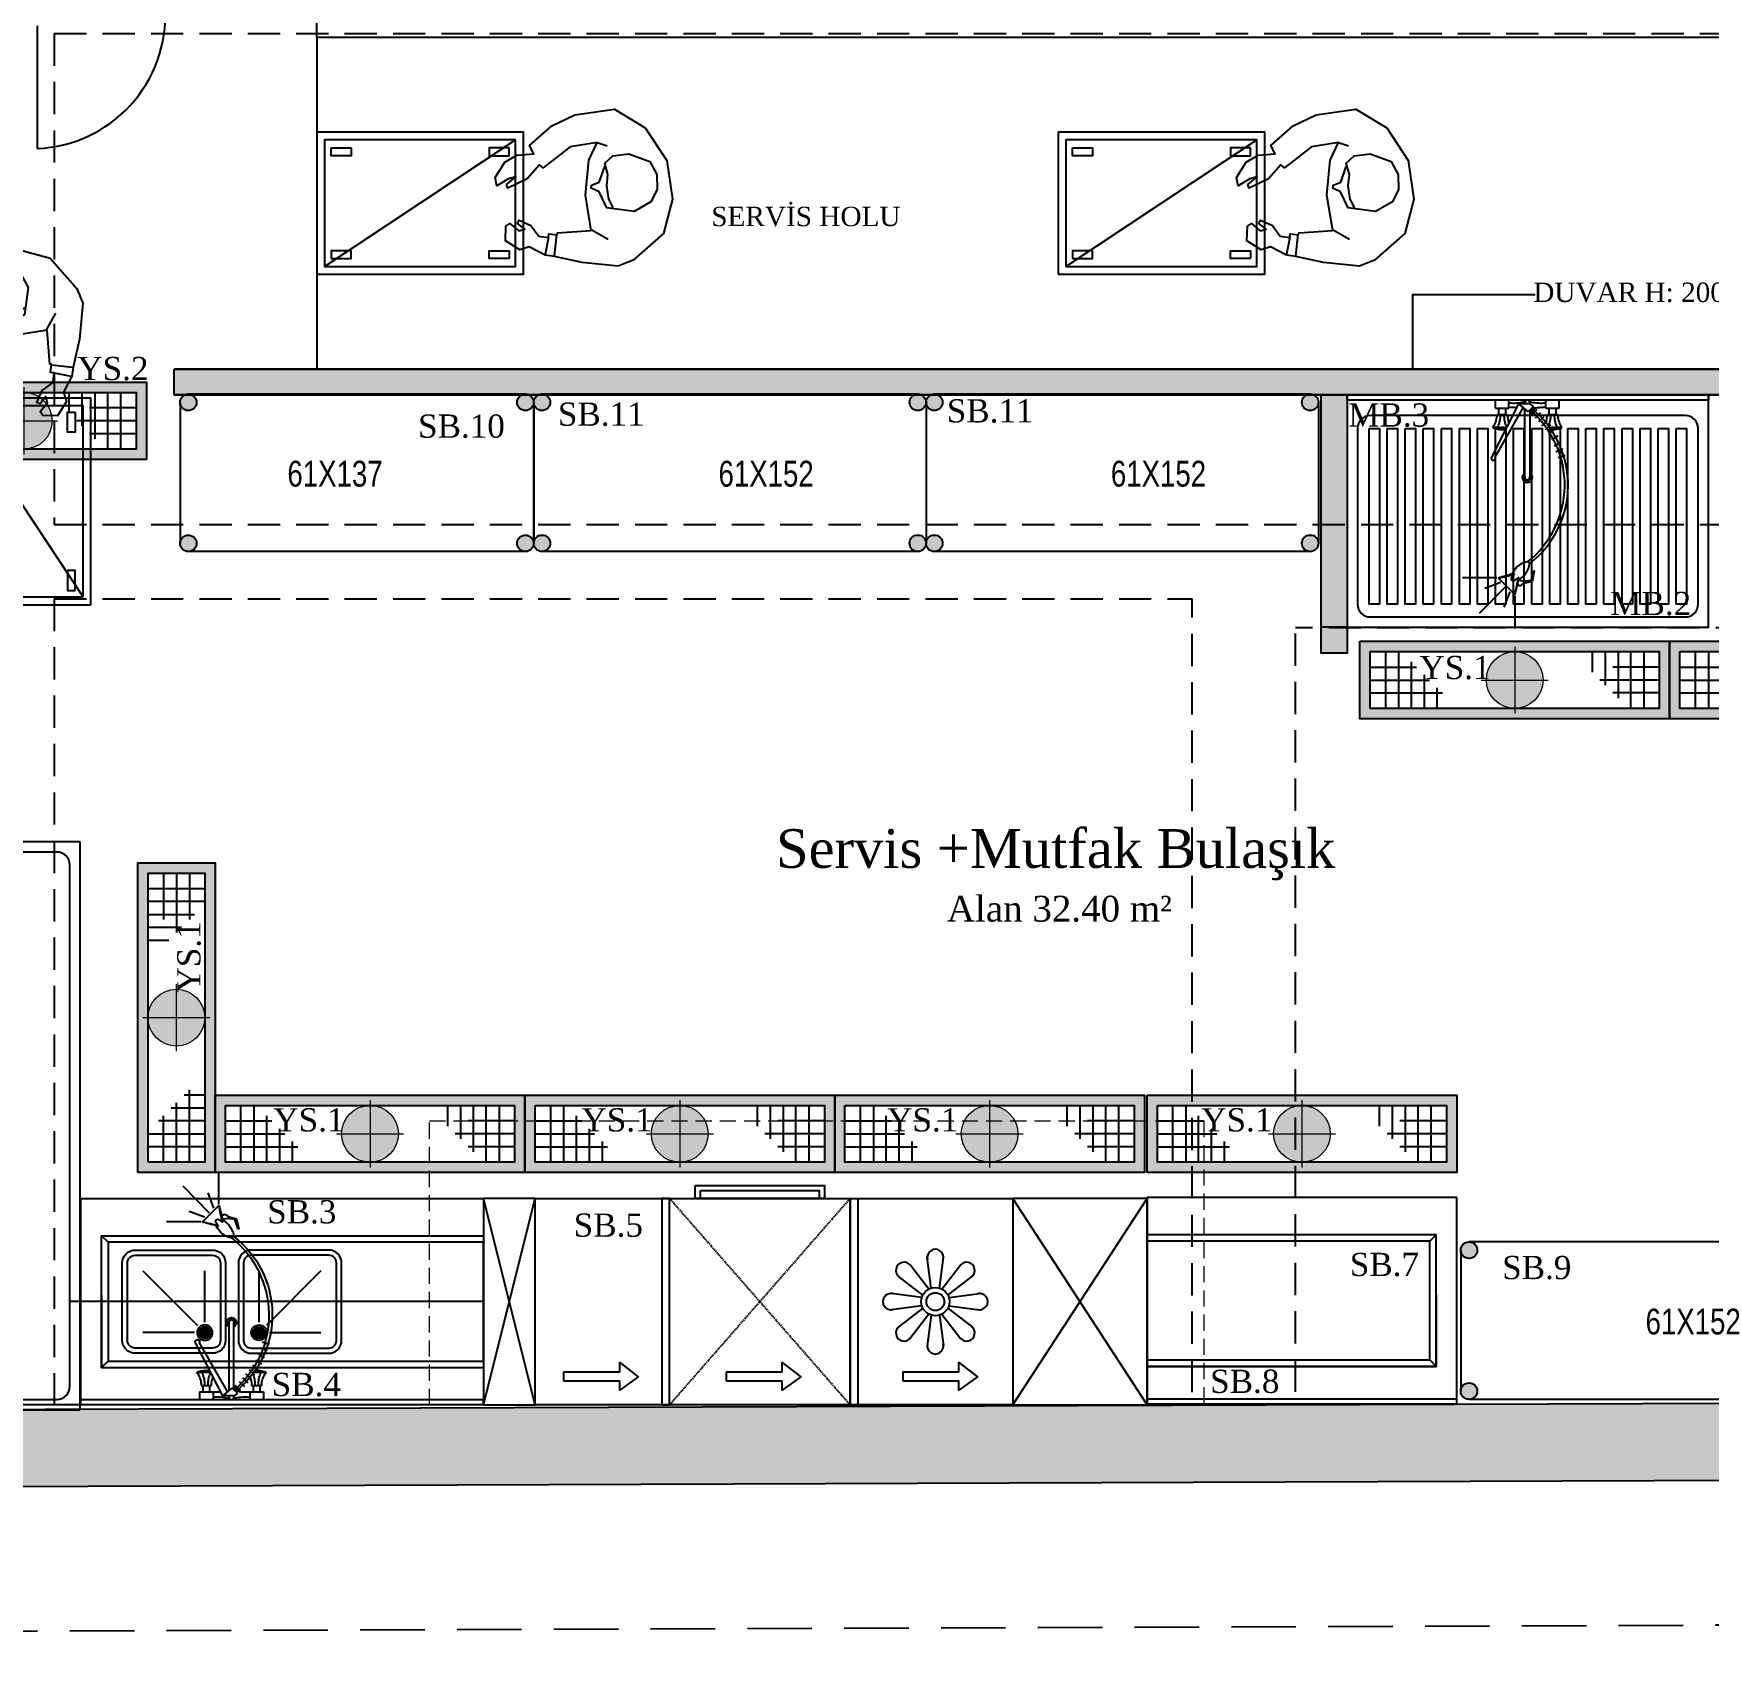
# Model space of a CAD drawing. Header units: millimetres. Extents: x -29311 to -3405, y 28913 to 42880.
# Drawn here: x -16569 to -15920, y 39221 to 39848 of the extents above; entities that cross this region are included whole.
import ezdxf
from ezdxf.enums import TextEntityAlignment as Align

# ---------------------------------------------------------------- set-up
doc = ezdxf.new("R2010")
doc.units = ezdxf.units.MM
for name, pattern in [('( Hidden )', [0.375, 0.25, -0.125]), ('DASHDOTX2', [2, 1, -0.5, 0, -0.5]), ('DASHED', [0.75, 0.5, -0.25]), ('DASHED2', [0.375, 0.25, -0.125]), ('HIDDEN', [0.375, 0.25, -0.125])]:
    doc.linetypes.add(name, pattern=pattern)
for name, color, linetype in [('A-BA', 1, 'Continuous'), ('A-BA-HIDDEN', 136, 'HIDDEN'), ('A-KAPI-AHSAP', 245, 'Continuous'), ('A-MERDIVEN', 125, 'Continuous'), ('A-SIVA-ALCIPAN', 247, 'Continuous'), ('A-SIVA-IC', 97, 'Continuous'), ('A-YAZI', 136, 'Continuous'), ('Duvar-200 cm', 7, 'Continuous'), ('Kıtc-002 Çizgi', 7, 'Continuous'), ('Kıtc-039 İnsan', 32, 'Continuous'), ('vaz_bina2', 161, 'Continuous')]:
    doc.layers.add(name, color=color, linetype=linetype)
for name, color, linetype, lineweight in [('DVL-C', 7, 'DASHDOTX2', 20), ('tarama-betonarme', 252, 'Continuous', 13), ('TES_SU', 150, 'Continuous', 25), ('yerizg-a', 7, 'Continuous', 15), ('yerizg-b', 7, 'Continuous', 9)]:
    doc.layers.add(name, color=color, linetype=linetype, lineweight=lineweight)
doc.styles.add('style1', font='turkce.shx', dxfattribs={"height": 100})
doc.styles.add('YAZ-50', font='times.ttf', dxfattribs={"width": 0.9})

# ---------------------------------------------------------------- blocks, each defined once
blk = doc.blocks.new('tertrerrt')
at = {"layer": 'Kıtc-002 Çizgi', "color": 7}
for p, q in [((2139.39, 1964.84), (2191.39, 1884.84)), ((2191.39, 1964.84), (2139.39, 1884.84)), ((2254.39, 1884.84), (2254.39, 1964.84)), ((2396.39, 1964.84), (2376.39, 1884.84)), ((2376.39, 1964.84), (2396.39, 1884.84)), ((2219.73, 1930.05), (2218.23, 1941.96)), ((2223.05, 1930.05), (2224.55, 1941.96)), ((2216.54, 1927.35), (2207.04, 1934.71)), ((2218.88, 1929.7), (2211.52, 1939.19)), ((2223.9, 1929.7), (2231.26, 1939.19)), ((2226.25, 1927.35), (2235.74, 1934.71)), ((2216.18, 1926.5), (2204.27, 1928)), ((2226.6, 1926.5), (2238.52, 1928)), ((2216.18, 1923.18), (2204.27, 1921.68)), ((2216.54, 1922.33), (2207.04, 1914.97)), ((2226.25, 1922.33), (2235.74, 1914.97)), ((2226.6, 1923.18), (2238.52, 1921.68)), ((2218.88, 1919.98), (2211.52, 1910.49)), ((2219.73, 1919.63), (2218.23, 1907.72)), ((2223.05, 1919.63), (2224.55, 1907.72)), ((2223.9, 1919.98), (2231.26, 1910.49))]:
    blk.add_line(p, q, dxfattribs=at)
at = {"layer": 'Kıtc-002 Çizgi', "color": 7, "linetype": 'DASHED'}
for p, q in [((2254.39, 1964.84), (2324.39, 1884.84)), ((2324.39, 1964.84), (2254.39, 1884.84))]:
    blk.add_line(p, q, dxfattribs=at)
at = {"layer": 'Kıtc-002 Çizgi', "color": 7}
for points in [[(2139.39, 1884.84), (2191.39, 1884.84), (2191.39, 1964.84), (2139.39, 1964.84)], [(2191.39, 1964.84), (2376.39, 1964.84), (2376.39, 1884.84), (2191.39, 1884.84)], [(2251.39, 1964.84), (2254.39, 1964.84), (2254.39, 1884.84), (2251.39, 1884.84)], [(2254.39, 1964.84), (2324.39, 1964.84), (2324.39, 1884.84), (2254.39, 1884.84)], [(2327.39, 1964.84), (2324.39, 1964.84), (2324.39, 1884.84), (2327.39, 1884.84)], [(2376.39, 1884.84), (2396.39, 1884.84), (2396.39, 1964.84), (2376.39, 1964.84)], [(2233.88, 1955.58), (2233.88, 1955.58), (2233.88, 1951.98), (2212.28, 1951.98), (2212.28, 1948.38), (2205.08, 1953.9), (2212.28, 1959.18), (2212.28, 1955.58)], [(2302.33, 1955.58), (2302.33, 1955.58), (2302.33, 1951.98), (2280.73, 1951.98), (2280.73, 1948.38), (2273.53, 1953.9), (2280.73, 1959.18), (2280.73, 1955.58)], [(2365.27, 1955.58), (2365.27, 1955.58), (2365.27, 1951.98), (2343.67, 1951.98), (2343.67, 1948.38), (2336.47, 1953.9), (2343.67, 1959.18), (2343.67, 1955.58)], [(2314.39, 1879.84), (2264.39, 1879.84), (2264.39, 1884.84), (2314.39, 1884.84)], [(2312.39, 1881.84), (2266.39, 1881.84), (2266.39, 1884.84), (2312.39, 1884.84)]]:
    blk.add_lwpolyline(points, close=True, dxfattribs=at)
for radius in [5.47, 3.47]:
    blk.add_circle((2221.39, 1924.84), radius, dxfattribs=at)
for centre, start, end in [((2221.39, 1941.96), 348.31939, 191.68061), ((2209.28, 1936.95), 33.31939, 236.68061), ((2233.5, 1936.95), 303.31939, 146.68061), ((2204.27, 1924.84), 78.31939, 281.68061), ((2238.52, 1924.84), 258.31939, 101.68061), ((2209.28, 1912.73), 123.31939, 326.68061), ((2233.5, 1912.73), 213.31939, 56.68061), ((2221.39, 1907.72), 168.31939, 11.68061)]:
    blk.add_arc(centre, 3.16, start, end, dxfattribs=at)
blk = doc.blocks.new('twetewrwe')
at = {"color": 7}
blk.add_lwpolyline([(4406.68, -3612.53), (4286.68, -3612.53), (4286.68, -3532.53), (4406.68, -3532.53)], close=True, dxfattribs=at)
for points in [[(4286.68, -3532.53), (4286.68, -3534.53), (4406.68, -3534.53)], [(4398.68, -3575.03), (4398.68, -3547.03), (4286.68, -3547.03)], [(4398.68, -3547.03), (4398.68, -3598.03), (4286.68, -3598.03)], [(4286.68, -3547.03), (4398.68, -3547.03), (4398.68, -3598.03), (4286.68, -3598.03)], [(4396.18, -3549.53), (4398.68, -3547.03)], [(4286.68, -3549.53), (4396.18, -3549.53), (4396.18, -3595.53), (4286.68, -3595.53)], [(4396.18, -3595.53), (4398.68, -3598.03)]]:
    blk.add_lwpolyline(points, dxfattribs=at)
blk = doc.blocks.new('220')
h = blk.add_hatch(color=256)
edge = h.paths.add_edge_path()
edge.add_arc((92890.39, 13162.26), 10, 90, 450)
edge = h.paths.add_edge_path(flags=16)
edge.add_arc((92890.39, 13162.26), 8.5, 90, 450)
h = blk.add_hatch(color=256)
edge = h.paths.add_edge_path()
edge.add_arc((92890.39, 13162.26), 10, 90, 450)
edge = h.paths.add_edge_path(flags=16)
edge.add_arc((92890.39, 13162.26), 8.5, 90, 450)
for p, q in [((92930.39, 13272.26), (92850.39, 13272.26)), ((92850.39, 13272.26), (92850.39, 13052.26)), ((92915.39, 13272.26), (92865.39, 13272.26)), ((92930.39, 13052.26), (92930.39, 13272.26)), ((92921.39, 13268.26), (92859.39, 13268.26)), ((92854.39, 13263.26), (92854.39, 13061.26)), ((92926.39, 13061.26), (92926.39, 13263.26)), ((92859.39, 13056.26), (92921.39, 13056.26)), ((92850.39, 13052.26), (92930.39, 13052.26)), ((92865.39, 13052.26), (92915.39, 13052.26))]:
    blk.add_line(p, q)
for radius in [10, 8.5]:
    blk.add_circle((92890.39, 13162.26), radius)
for centre, radius, start, end in [((92859.39, 13263.26), 5, 90, 180), ((92921.39, 13263.26), 5, 0, 90), ((92894.64, 13162.26), 4.25, 0, 180), ((92886.14, 13162.26), 4.25, 180, 0), ((92886.14, 13162.26), 4.25, 180, 0), ((92859.39, 13061.26), 5, 180, 270), ((92921.39, 13061.26), 5, 270, 0)]:
    blk.add_arc(centre, radius, start, end)
at = {"layer": 'Duvar-200 cm'}
for p, q in [((92850.39, 13272.26), (92852.39, 13272.26)), ((92852.39, 13272.26), (92852.39, 13062.26)), ((92852.39, 13062.26), (92852.39, 13054.26)), ((92850.39, 13052.26), (92850.39, 13054.26)), ((92852.39, 13054.26), (92930.39, 13054.26))]:
    blk.add_line(p, q, dxfattribs=at)
blk = doc.blocks.new('r-152')
at = {"lineweight": -2}
h = blk.add_hatch(color=256, dxfattribs=at)
h.paths.add_polyline_path([(93293.08, 14830.56, 1), (93299.48, 14830.56, 1)])
h.paths.add_polyline_path([(93299.48, 14775.96, 1), (93293.08, 14775.96, 1)])
h = blk.add_hatch(color=256, dxfattribs=at)
h.paths.add_polyline_path([(93438.68, 14830.56, 1), (93445.08, 14830.56, 1)])
h.paths.add_polyline_path([(93438.68, 14775.96, 1), (93445.08, 14775.96, 1)])
for p, q in [((93441.88, 14833.76), (93296.28, 14833.76)), ((93293.08, 14830.55), (93293.08, 14775.96)), ((93445.08, 14830.55), (93445.08, 14775.96)), ((93441.88, 14772.76), (93296.28, 14772.76))]:
    blk.add_line(p, q)
for centre in [(93296.28, 14830.56), (93441.88, 14830.56), (93296.28, 14775.96), (93441.88, 14775.96)]:
    blk.add_circle(centre, 3.2)
at = {"style": 'style1', "width": 0.8}
blk.add_text('61X152', height=10, dxfattribs=at).set_placement((93364.68, 14797.91))
blk = doc.blocks.new('FDSDDSDF')
at = {"color": 7, "linetype": 'ByBlock', "lineweight": -2}
for p, q in [((2048.78, 2220.75), (2048.78, 2223.85)), ((2048.78, 2220.75), (2053.98, 2220.75)), ((2050.08, 2218.26), (2050.08, 2220.75)), ((2052.68, 2220.75), (2052.68, 2218.26)), ((2053.98, 2220.75), (2053.98, 2223.85)), ((2060.15, 2222.34), (2060.15, 2222.88)), ((2060.15, 2193.89), (2060.15, 2220.37)), ((2062.1, 2222.88), (2062.1, 2222.34)), ((2062.1, 2220.03), (2062.1, 2193.89)), ((2068.28, 2220.75), (2068.28, 2223.84)), ((2068.28, 2220.75), (2073.48, 2220.75)), ((2069.58, 2218.26), (2069.58, 2220.75)), ((2072.18, 2220.75), (2072.18, 2218.26)), ((2073.48, 2220.75), (2073.48, 2223.84)), ((2049.43, 2218.26), (2053.33, 2218.26)), ((2068.93, 2218.26), (2072.83, 2218.26))]:
    blk.add_line(p, q, dxfattribs=at)
at = {"color": 7}
for p, q in [((2063.48, 2221.34), (2061.39, 2219.35)), ((2063.78, 2221.05), (2061.69, 2219.06)), ((2064.17, 2220.55), (2062.09, 2218.56)), ((2064.77, 2220.25), (2062.68, 2218.26)), ((2066.26, 2218.86), (2064.17, 2216.87)), ((2067.55, 2217.36), (2065.47, 2215.37)), ((2068.75, 2215.77), (2066.66, 2213.78)), ((2070.14, 2214.28), (2068.05, 2212.29)), ((2071.43, 2212.39), (2069.34, 2210.4)), ((2072.94, 2210.02), (2070.51, 2208.46)), ((2073.93, 2207.53), (2071.51, 2205.97)), ((2074.92, 2204.84), (2072.21, 2203.84)), ((2075.71, 2202.45), (2073.01, 2201.46)), ((2049.33, 2154.97), (2035.96, 2154.97)), ((2049.9, 2154.92), (2056.29, 2148.6)), ((2063.66, 2157.71), (2062.48, 2153.96)), ((2063.07, 2153.74), (2063.93, 2157.66)), ((2063.93, 2157.66), (2063.66, 2157.71)), ((2052.63, 2151.51), (2042.42, 2141.14)), ((2050.68, 2153.16), (2044.67, 2150.91)), ((2054.29, 2149.56), (2052.03, 2143.69)), ((2056.24, 2148.05), (2056.24, 2135.43)), ((2057.6, 2152.29), (2058.51, 2151.97)), ((2059.64, 2153.63), (2057.7, 2154.06)), ((2058.51, 2151.97), (2059.8, 2152.88)), ((2062.48, 2153.96), (2059.64, 2153.63)), ((2059.8, 2152.88), (2063.07, 2153.74))]:
    blk.add_line(p, q, dxfattribs=at)
blk.add_lwpolyline([(2057.75, 2222.34), (2047.17, 2201.77, 1.623199), (2048.67, 2201.77), (2059.52, 2220.89)], format="xyb", dxfattribs=at)
at = {"color": 7, "linetype": 'ByBlock', "lineweight": -2}
for points in [[(2053.98, 2223.85), (2048.78, 2223.85)], [(2073.48, 2223.84), (2068.28, 2223.84)]]:
    blk.add_lwpolyline(points, dxfattribs=at)
at = {"color": 7}
blk.add_lwpolyline([(2063.48, 2221.34), (2062.23, 2222.34), (2057.75, 2222.34), (2061.39, 2219.35)], dxfattribs=at)
blk.add_lwpolyline([(2061.7, 2160.9, 0.239534), (2060.94, 2161.14, 0.084415), (2058.91, 2160.42, 0.042268), (2056.95, 2159.1, 0.030917), (2055.17, 2156.41, 0.018265), (2049.9, 2154.92, 0.015636), (2056.12, 2156.42, 0.092743), (2054.88, 2154.91, 0.239534), (2055.13, 2154.16, 0.239534), (2055.89, 2153.92, 0.086481), (2057.65, 2155.07, 0.015152), (2056.29, 2148.6, 0.017666), (2057.69, 2154.09, 0.032293), (2060.05, 2156.1, 0.042268), (2061.31, 2158.1, 0.084415), (2061.96, 2160.15, 0.239534)], format="xyb", close=True, dxfattribs=at)
at = {"color": 7, "linetype": 'ByBlock', "lineweight": -2}
for centre, radius, start, end in [((2055.65, 2240.98), 18.28, 264.74243, 283.07932), ((2055.24, 2195.16), 25.78, 86.08981, 92.79989), ((2055.24, 2195.16), 25.78, 79.99092, 80.78896), ((2061.12, 2221.82), 1.89, 222.21673, 239.08545), ((2061.12, 2221.82), 1.89, 110.21119, 134.66112), ((2061.12, 2222.88), 0.975, 0, 180), ((2061.12, 2221.82), 1.89, 42.21673, 69.50293), ((2066.33, 2241.35), 18.65, 258.22292, 275.99606), ((2067.76, 2185.73), 35.22, 89.1635, 98.04748), ((2048.13, 2213.39), 0.325, 89.99951, 270.00049), ((2048.13, 2213.39), 0.325, 90, 270), ((2039.47, 2218.65), 9.96, 330.31422, 357.79505), ((2048.13, 2213.39), 0.325, 90, 90.00049), ((2049.1, 2210.82), 2.44, 66.48101, 113.51899), ((2048.13, 2213.39), 0.325, 270, 270.00049), ((2051.38, 2220.85), 8.44, 247.35362, 278.97165), ((2050.08, 2213.39), 0.325, 146.42567, 270.00049), ((2038.3, 2218.26), 12.43, 337.23277, 0), ((2051.38, 2209.24), 4.04, 71.21272, 108.78728), ((2064.46, 2218.26), 12.43, 180, 202.76723), ((2052.68, 2213.39), 0.325, 269.99951, 33.57433), ((2053.65, 2210.83), 2.44, 104.56109, 108.13414), ((2063.28, 2218.65), 9.96, 182.20495, 201.19591), ((2058.97, 2218.65), 9.96, 339.37697, 357.79505), ((2057.8, 2218.26), 12.43, 338.70721, 0), ((2070.88, 2209.24), 4.04, 71.21272, 105.13872), ((2070.88, 2220.85), 8.44, 266.18141, 292.64638), ((2083.96, 2218.26), 12.43, 180, 202.76723), ((2072.18, 2213.39), 0.325, 269.99951, 33.57433), ((2073.15, 2210.83), 2.44, 66.42575, 108.13414), ((2082.78, 2218.65), 9.96, 182.20495, 209.68578), ((2074.13, 2213.39), 0.325, 269.99951, 90.00049), ((2061.12, 2193.92), 1.95, 120, 60), ((2061.12, 2193.89), 1.17, 146.44269, 33.55731), ((2061.12, 2193.89), 0.975, 180, 0)]:
    blk.add_arc(centre, radius, start, end, dxfattribs=at)
at = {"color": 7}
for centre, radius, start, end in [((2037.48, 2191.01), 38.13, 308.44147, 49.68275), ((2038.62, 2190.9), 38.31, 307.66313, 50.95723)]:
    blk.add_arc(centre, radius, start, end, dxfattribs=at)
blk = doc.blocks.new('DSFSSDFS')
h = blk.add_hatch()
h.set_pattern_fill('NET3', scale=0.3, style=0)
h.set_pattern_definition([(0, (-92.6598, 1.5319), (0, 0.9525), []), (60, (-92.6598, 1.5319), (-0.8248892, 0.47625), []), (120, (-92.6598, 1.5319), (-0.8248892, -0.47625), [])])
h.paths.add_polyline_path([(1478.66, 2190.23, 1), (1482.66, 2190.23, 1)])
h.paths.add_polyline_path([(1481.21, 2190.23, -1), (1480.1, 2190.23, -1)], flags=16)
h.paths.add_polyline_path([(1480.96, 2190.23, 1), (1480.35, 2190.23, 1)], flags=0)
at = {"color": 7}
for points in [[(1453.66, 2158.23), (1483.66, 2158.23, 0.414214), (1488.66, 2163.23), (1488.66, 2193.23, 0.414214), (1483.66, 2198.23), (1453.66, 2198.23, 0.414214), (1448.66, 2193.23), (1448.66, 2163.23, 0.414214)], [(1453.66, 2160.23), (1483.66, 2160.23, 0.414214), (1486.66, 2163.23), (1486.66, 2193.23, 0.414214), (1483.66, 2196.23), (1453.66, 2196.23, 0.414214), (1450.66, 2193.23), (1450.66, 2163.23, 0.414214)]]:
    blk.add_lwpolyline(points, format="xyb", close=True, dxfattribs=at)
for points in [[(1476.66, 2190.23), (1456.66, 2190.23)], [(1456.66, 2166.23), (1477.83, 2187.4)], [(1480.66, 2186.23), (1480.66, 2166.23)]]:
    blk.add_lwpolyline(points, dxfattribs=at)
for radius in [3, 2.28, 2, 0.553, 0.304]:
    blk.add_circle((1480.66, 2190.23), radius, dxfattribs=at)
blk = doc.blocks.new('giriş155')
at = {"color": 7}
for points in [[(92724.31, 14098.88), (92880.31, 14098.88), (92880.31, 14018.88), (92724.31, 14018.88)], [(92880.31, 14081.88), (92734.81, 14081.88), (92734.81, 14035.88), (92880.31, 14035.88)]]:
    blk.add_lwpolyline(points, close=True, dxfattribs=at)
for points in [[(92732.31, 14033.38), (92732.31, 14084.38), (92880.31, 14084.38)], [(92734.81, 14081.88), (92732.31, 14084.38)], [(92732.31, 14061.38), (92732.31, 14033.38), (92880.31, 14033.38)], [(92734.81, 14035.88), (92732.31, 14033.38)], [(92880.31, 14018.88), (92880.31, 14020.88), (92724.31, 14020.88)]]:
    blk.add_lwpolyline(points, dxfattribs=at)
at = {"color": 140, "xscale": -1, "rotation": 180}
blk.add_blockref('FDSDDSDF', (90721.51, 16244.72), dxfattribs=at)
at = {"color": 7, "xscale": -1, "rotation": 180}
blk.add_blockref('DSFSSDFS', (91291.66, 16237.11), dxfattribs=at)
at = {"color": 7, "rotation": 180}
blk.add_blockref('DSFSSDFS', (94273.97, 16237.11), dxfattribs=at)
blk = doc.blocks.new('JKI8Ğ')
at = {"color": 7}
for points in [[(3119.89, -12.64), (3259.89, -12.64), (3259.89, 77.36), (3119.89, 77.36)], [(3128.39, 64.36), (3132.39, 64.36), (3132.39, -3.64), (3128.39, -3.64)], [(3135.39, 64.36), (3139.39, 64.36), (3139.39, -3.64), (3135.39, -3.64)], [(3142.39, 64.36), (3146.39, 64.36), (3146.39, -3.64), (3142.39, -3.64)], [(3149.39, 64.36), (3153.39, 64.36), (3153.39, -3.64), (3149.39, -3.64)], [(3149.39, 64.36), (3153.39, 64.36), (3153.39, -3.64), (3149.39, -3.64)], [(3156.39, 64.36), (3160.39, 64.36), (3160.39, -3.64), (3156.39, -3.64)], [(3156.39, 64.36), (3160.39, 64.36), (3160.39, -3.64), (3156.39, -3.64)], [(3163.39, 64.36), (3167.39, 64.36), (3167.39, -3.64), (3163.39, -3.64)], [(3163.39, 64.36), (3167.39, 64.36), (3167.39, -3.64), (3163.39, -3.64)], [(3170.39, 64.36), (3174.39, 64.36), (3174.39, -3.64), (3170.39, -3.64)], [(3170.39, 64.36), (3174.39, 64.36), (3174.39, -3.64), (3170.39, -3.64)], [(3177.39, 64.36), (3181.39, 64.36), (3181.39, -3.64), (3177.39, -3.64)], [(3177.39, 64.36), (3181.39, 64.36), (3181.39, -3.64), (3177.39, -3.64)], [(3184.39, 64.36), (3188.39, 64.36), (3188.39, -3.64), (3184.39, -3.64)], [(3184.39, 64.36), (3188.39, 64.36), (3188.39, -3.64), (3184.39, -3.64)], [(3191.39, 64.36), (3195.39, 64.36), (3195.39, -3.64), (3191.39, -3.64)], [(3191.39, 64.36), (3195.39, 64.36), (3195.39, -3.64), (3191.39, -3.64)], [(3198.39, 64.36), (3202.39, 64.36), (3202.39, -3.64), (3198.39, -3.64)], [(3198.39, 64.36), (3202.39, 64.36), (3202.39, -3.64), (3198.39, -3.64)], [(3205.39, 64.36), (3209.39, 64.36), (3209.39, -3.64), (3205.39, -3.64)], [(3212.39, 64.36), (3216.39, 64.36), (3216.39, -3.64), (3212.39, -3.64)], [(3212.39, 64.36), (3216.39, 64.36), (3216.39, -3.64), (3212.39, -3.64)], [(3219.39, 64.36), (3223.39, 64.36), (3223.39, -3.64), (3219.39, -3.64)], [(3219.39, 64.36), (3223.39, 64.36), (3223.39, -3.64), (3219.39, -3.64)], [(3219.39, 64.36), (3223.39, 64.36), (3223.39, -3.64), (3219.39, -3.64)], [(3226.39, 64.36), (3230.39, 64.36), (3230.39, -3.64), (3226.39, -3.64)], [(3226.39, 64.36), (3230.39, 64.36), (3230.39, -3.64), (3226.39, -3.64)], [(3226.39, 64.36), (3230.39, 64.36), (3230.39, -3.64), (3226.39, -3.64)], [(3233.39, 64.36), (3237.39, 64.36), (3237.39, -3.64), (3233.39, -3.64)], [(3240.39, 64.36), (3244.39, 64.36), (3244.39, -3.64), (3240.39, -3.64)], [(3247.39, 64.36), (3251.39, 64.36), (3251.39, -3.64), (3247.39, -3.64)]]:
    blk.add_lwpolyline(points, close=True, dxfattribs=at)
blk.add_lwpolyline([(3259.89, 77.36), (3259.89, 75.36), (3119.89, 75.36), (3119.89, 77.36)], dxfattribs=at)
blk.add_lwpolyline([(3128.89, -8.64), (3250.89, -8.64, 0.414214), (3255.89, -3.64), (3255.89, 64.36, 0.414214), (3250.89, 69.36), (3128.89, 69.36, 0.414214), (3123.89, 64.36), (3123.89, -3.64, 0.414214)], format="xyb", close=True, dxfattribs=at)
blk = doc.blocks.new('137')
at = {"lineweight": -2}
h = blk.add_hatch(color=256, dxfattribs=at)
h.paths.add_polyline_path([(93300.71, 14552.86, 1), (93307.11, 14552.86, 1)])
h.paths.add_polyline_path([(93307.11, 14498.26, 1), (93300.71, 14498.26, 1)])
h = blk.add_hatch(color=256, dxfattribs=at)
h.paths.add_polyline_path([(93431.31, 14552.86, 1), (93437.71, 14552.86, 1)])
h.paths.add_polyline_path([(93431.31, 14498.26, 1), (93437.71, 14498.26, 1)])
for p, q in [((93434.51, 14556.06), (93303.91, 14556.06)), ((93300.71, 14552.86), (93300.71, 14498.26)), ((93437.71, 14552.86), (93437.71, 14498.26))]:
    blk.add_line(p, q)
for centre in [(93303.91, 14552.86), (93434.51, 14552.86), (93303.91, 14498.26), (93434.51, 14498.26)]:
    blk.add_circle(centre, 3.2)
at = {"style": 'style1', "width": 0.8}
blk.add_text('61X137', height=10, dxfattribs=at).set_placement((93342.31, 14520.22))
blk = doc.blocks.new('raf137')
blk.add_line((93434.51, 14495.06), (93303.91, 14495.06))
at = {"layer": 'Duvar-200 cm'}
blk.add_blockref('137', (0, 0), dxfattribs=at)
blk = doc.blocks.new('Y-SIFON')
at = {"layer": 'yerizg-a', "color": 0, "linetype": 'Continuous'}
blk.add_circle((0, 0), 11, dxfattribs=at)
at = {"layer": 'yerizg-b', "color": 0, "linetype": 'DASHED2'}
for points in [[(0, 13), (0, -13)], [(-13, 0), (13, 0)]]:
    blk.add_lwpolyline(points, dxfattribs=at)
blk = doc.blocks.new('YS-95')
at = {"layer": 'TES_SU'}
h = blk.add_hatch(color=256, dxfattribs=at)
h.dxf.hatch_style = 1
h.paths.add_polyline_path([(93083.26, 14166.91), (93083.26, 14136.91), (93178.26, 14136.91), (93178.26, 14166.91)])
h.paths.add_polyline_path([(93087.26, 14162.91), (93174.26, 14162.91), (93174.26, 14140.91), (93087.26, 14140.91)], flags=16)
h.paths.add_polyline_path([(93103.26, 14156.91), (93103.26, 14151.91), (93108.26, 14151.91), (93108.26, 14146.91), (93093.26, 14146.91), (93093.26, 14156.91)], flags=0)
h.paths.add_polyline_path([(93119.76, 14151.91, -1), (93141.76, 14151.91, -1)], flags=16)
h.paths.add_polyline_path([(93158.26, 14156.91), (93168.26, 14156.91), (93168.26, 14146.91), (93158.26, 14146.91)], flags=0)
at = {"layer": 'TES_SU', "color": 0}
for p, q in [((93093.26, 14140.91), (93093.26, 14162.91)), ((93098.26, 14162.91), (93098.26, 14140.91)), ((93103.26, 14140.91), (93103.26, 14158.91)), ((93148.26, 14162.91), (93148.26, 14154.91)), ((93153.26, 14162.91), (93153.26, 14149.91)), ((93158.26, 14162.91), (93158.26, 14144.91)), ((93163.26, 14140.91), (93163.26, 14162.91)), ((93168.26, 14162.91), (93168.26, 14140.91)), ((93087.26, 14156.91), (93105.26, 14156.91)), ((93108.26, 14140.91), (93108.26, 14153.91)), ((93174.26, 14156.91), (93156.26, 14156.91)), ((93087.26, 14151.91), (93110.26, 14151.91)), ((93087.26, 14146.91), (93115.26, 14146.91)), ((93113.26, 14140.91), (93113.26, 14148.91)), ((93174.26, 14151.91), (93151.26, 14151.91)), ((93174.26, 14146.91), (93156.26, 14146.91))]:
    blk.add_line(p, q, dxfattribs=at)
for points in [[(93083.26, 14166.91), (93178.26, 14166.91), (93178.26, 14136.91), (93083.26, 14136.91)], [(93087.26, 14162.91), (93174.26, 14162.91), (93174.26, 14140.91), (93087.26, 14140.91)]]:
    blk.add_lwpolyline(points, close=True, dxfattribs=at)
at = {"layer": 'TES_SU', "color": 0, "linetype": 'Continuous'}
blk.add_blockref('Y-SIFON', (93130.76, 14151.91), dxfattribs=at)
blk = doc.blocks.new('YS-120')
at = {"layer": 'TES_SU'}
h = blk.add_hatch(color=256, dxfattribs=at)
h.dxf.hatch_style = 1
h.paths.add_polyline_path([(93070.76, 14238.37), (93070.76, 14208.37), (93190.76, 14208.37), (93190.76, 14238.37)])
h.paths.add_polyline_path([(93074.76, 14234.37), (93186.76, 14234.37), (93186.76, 14212.37), (93074.76, 14212.37)], flags=16)
h.paths.add_polyline_path([(93090.76, 14228.37), (93090.76, 14223.37), (93095.76, 14223.37), (93095.76, 14218.37), (93080.76, 14218.37), (93080.76, 14228.37)], flags=0)
h.paths.add_polyline_path([(93119.76, 14223.37, -1), (93141.76, 14223.37, -1)], flags=16)
h.paths.add_polyline_path([(93170.76, 14228.37), (93180.76, 14228.37), (93180.76, 14218.37), (93170.76, 14218.37)], flags=0)
at = {"layer": 'TES_SU', "color": 0}
for p, q in [((93080.76, 14212.37), (93080.76, 14234.37)), ((93085.76, 14234.37), (93085.76, 14212.37)), ((93090.76, 14212.37), (93090.76, 14230.37)), ((93160.76, 14234.37), (93160.76, 14226.37)), ((93165.76, 14234.37), (93165.76, 14221.37)), ((93170.76, 14234.37), (93170.76, 14216.37)), ((93175.76, 14212.37), (93175.76, 14234.37)), ((93180.76, 14234.37), (93180.76, 14212.37)), ((93074.76, 14228.37), (93092.76, 14228.37)), ((93095.76, 14212.37), (93095.76, 14225.37)), ((93186.76, 14228.37), (93168.76, 14228.37)), ((93074.76, 14223.37), (93097.76, 14223.37)), ((93074.76, 14218.37), (93102.76, 14218.37)), ((93100.76, 14212.37), (93100.76, 14220.37)), ((93186.76, 14223.37), (93163.76, 14223.37)), ((93186.76, 14218.37), (93168.76, 14218.37))]:
    blk.add_line(p, q, dxfattribs=at)
for points in [[(93070.76, 14238.37), (93190.76, 14238.37), (93190.76, 14208.37), (93070.76, 14208.37)], [(93074.76, 14234.37), (93186.76, 14234.37), (93186.76, 14212.37), (93074.76, 14212.37)]]:
    blk.add_lwpolyline(points, close=True, dxfattribs=at)
at = {"layer": 'TES_SU', "color": 0, "linetype": 'Continuous'}
blk.add_blockref('Y-SIFON', (93130.76, 14223.37), dxfattribs=at)
blk = doc.blocks.new('DDF')
at = {"layer": 'DVL-C', "color": 0, "linetype": 'HIDDEN', "ltscale": 25}
blk.add_lwpolyline([(93002.22, 14055.23), (92702.22, 14055.23), (92702.22, 14165.23), (93002.22, 14165.23)], close=True, dxfattribs=at)
blk = doc.blocks.new('A$C580B273A')
at = {"layer": 'Kıtc-039 İnsan', "linetype": 'ByBlock'}
blk.add_line((3, 3), (77, 52), dxfattribs=at)
at = {"layer": 'Kıtc-039 İnsan', "linetype": 'ByBlock', "elevation": 0}
blk.add_lwpolyline([(106.33, 16.93), (104.11, 30.67), (105.36, 44.13), (108.55, 51.06), (98.18, 49.41), (87.72, 41.19), (86.28, 42.43), (81.5, 36.95), (74, 33.31), (73.42, 34.75), (77.04, 37.67), (74.23, 36.99), (69.68, 34.29), (69.13, 37.47), (72.87, 43.4), (77.44, 46.17), (84.11, 46.66), (82.42, 49.88), (91.06, 57.52), (99.89, 61.74), (115.27, 63.94), (127.25, 56.67), (135.53, 44.01), (137.8, 29.14), (134.26, 15.8), (122.5, 5.45), (116.72, 3.13), (102.79, 4.49), (92.02, 6.85), (88.49, 7.36), (82.26, 10.6), (78.68, 9.5), (73.09, 12.9), (73.28, 18.61), (74.83, 19.67), (78.24, 16.87), (80.59, 17.45), (77.77, 19.71), (78.37, 20.99), (82.95, 18.93), (86.02, 14.69), (89.76, 14.24), (89.87, 15.63), (93.13, 15.29), (93.19, 15.99)], close=True, dxfattribs=at)
at = {"layer": 'Kıtc-039 İnsan', "linetype": 'ByBlock'}
for points in [[(0, 0), (80, 0), (80, 55), (0, 55)], [(3, 3), (77, 3), (77, 52), (3, 52)], [(5.5, 48.92), (13.24, 48.92), (13.24, 45.93), (5.5, 45.93)], [(74.5, 48.92), (66.76, 48.92), (66.76, 45.93), (74.5, 45.93)], [(5.5, 6.08), (13.24, 6.08), (13.24, 9.07), (5.5, 9.07)], [(74.5, 6.08), (66.76, 6.08), (66.76, 9.07), (74.5, 9.07)]]:
    blk.add_lwpolyline(points, close=True, dxfattribs=at)
at = {"layer": 'Kıtc-039 İnsan', "linetype": 'ByBlock', "elevation": 0}
for points in [[(114.84, 25.81), (113.1, 29.02), (112.29, 34.25), (112.79, 38.62), (111.6, 43.04), (114.63, 45.83), (120.81, 46.6), (129, 43.63), (131.72, 38.6), (131.8, 32.87), (129.45, 27.99), (122.9, 24.37), (112.31, 25.76), (109.34, 31.95), (106.33, 33.28), (106.47, 34.49), (109.44, 35.67), (111.54, 41.75)], [(108.55, 51.06), (112.5, 49.78)], [(89.76, 14.24), (88.33, 7.09)], [(92.86, 15.45), (91.96, 7.07)], [(106.49, 17.19), (112.86, 13.56)]]:
    blk.add_lwpolyline(points, dxfattribs=at)
blk = doc.blocks.new('2. bodrum kat kirişileri')
at = {"layer": 'A-BA-HIDDEN', "ltscale": 50}
for points in [[(1056.63, -22544.94), (1806.63, -22544.94)], [(1056.63, -22544.94), (1056.63, -22735.07)], [(1056.63, -22735.07), (1806.63, -22735.07)], [(1056.63, -22763.86), (1056.63, -23077.76)], [(1056.63, -22763.86), (1497.46, -22763.86)], [(1497.46, -23071.19), (1497.46, -22763.86)], [(1537.46, -23071.05), (1537.46, -22775.07)], [(1806.63, -22775.07), (1537.46, -22775.07)]]:
    blk.add_lwpolyline(points, dxfattribs=at)

msp = doc.modelspace()

# ---------------------------------------------------------------- hatches: boundary and pattern name
at = {"layer": 'Duvar-200 cm'}
h = msp.add_hatch(color=256, dxfattribs=at)
h.dxf.hatch_style = 1
h.paths.add_polyline_path([(-15790.38, 39717.77), (-16514.83, 39717.77), (-16514.83, 39707.77), (-15800.38, 39707.77), (-15800.38, 39570.75), (-15790.38, 39570.75)])
h = msp.add_hatch(color=256, dxfattribs=at)
h.dxf.hatch_style = 1
h.paths.add_polyline_path([(-16060.38, 39617.63), (-16070.38, 39617.63), (-16070.38, 39607.77), (-16060.38, 39607.77)])
h.paths.add_polyline_path([(-16060.38, 39707.77), (-16070.38, 39707.77), (-16070.38, 39617.77), (-16060.38, 39617.77)])
at = {"layer": 'tarama-betonarme'}
h = msp.add_hatch(dxfattribs=at)
h.set_pattern_fill('ANSI35', color=256, scale=25, style=0)
h.set_pattern_definition([(45, (-65876.5644, 54657.0166), (-4.4194174, 4.4194174), []), (45, (-65872.145, 54657.0166), (-4.4194174, 4.4194174), [7.8125, -1.5625, 0, -1.5625])])
h.paths.add_polyline_path([(-18785.37, 39307.05), (-19021.29, 41114.45), (-14216.73, 41300.68), (-13835.02, 39324.64)], flags=16)
h.paths.add_polyline_path([(-18811.7, 39276.95), (-19055.29, 41143.15), (-14192.15, 41331.65), (-13798.7, 39294.77)])

# ---------------------------------------------------------------- linework, layer by layer
at = {"layer": 'A-BA'}
msp.add_line((-13798.7, 39294.77), (-18811.7, 39276.95), dxfattribs=at)
msp.add_lwpolyline([(-19021.29, 41114.45), (-18785.37, 39307.05), (-13835.02, 39324.64)], dxfattribs=at)
at = {"layer": 'A-KAPI-AHSAP'}
msp.add_line((-16567.82, 39850.7), (-16567.82, 39803.21), dxfattribs=at)
msp.add_arc((-16569.82, 39854.84), 51.63, 272.22706, 2.81789, dxfattribs=at)
at = {"layer": 'A-SIVA-ALCIPAN'}
msp.add_line((-15790.38, 39717.77), (-16412.83, 39717.77), dxfattribs=at)
at = {"layer": 'A-SIVA-IC'}
for points in [[(-16333.01, 39846.27), (-16459.51, 39846.27), (-16459.51, 39853.25)], [(-15521.01, 39846.27), (-16333.01, 39846.27)]]:
    msp.add_lwpolyline(points, dxfattribs=at)
at = {"layer": 'A-YAZI'}
msp.add_lwpolyline([(-16034.98, 39717.77), (-16034.98, 39746.66), (-15987.51, 39746.66)], dxfattribs=at)
at = {"layer": 'Duvar-200 cm'}
for p, q in [((-16459.51, 39846.27), (-16459.51, 39717.77)), ((-16412.83, 39717.77), (-16514.83, 39717.77)), ((-16514.83, 39709.77), (-16514.83, 39717.77)), ((-16514.83, 39707.77), (-15800.38, 39707.77)), ((-16508.08, 39707.77), (-16511.58, 39707.77)), ((-16060.38, 39707.77), (-16060.38, 39617.77)), ((-16060.38, 39617.77), (-16070.38, 39617.77)), ((-16394.9, 39356.58), (-16554.9, 39356.58))]:
    msp.add_line(p, q, dxfattribs=at)
for points in [[(-16514.83, 39717.77), (-15790.38, 39717.77), (-15790.38, 39570.75), (-15800.38, 39570.75), (-15800.38, 39707.77), (-16514.83, 39707.77)], [(-16514.83, 39717.77), (-15790.38, 39717.77), (-15790.38, 39570.75), (-15800.38, 39570.75), (-15800.38, 39707.77), (-16514.83, 39707.77), (-16514.83, 39717.77)], [(-16504.83, 39707.77), (-16514.83, 39707.77)]]:
    msp.add_lwpolyline(points, dxfattribs=at)
msp.add_lwpolyline([(-16070.38, 39707.77), (-16060.38, 39707.77), (-16060.38, 39607.77), (-16070.38, 39607.77)], close=True, dxfattribs=at)
at = {"layer": 'vaz_bina2', "linetype": '( Hidden )', "ltscale": 100}
msp.add_lwpolyline([(-19048.76, 41087.28), (-18805.18, 39221.08), (-13792.17, 39238.89), (-12774.38, 39242.51), (-13043.32, 40634.75), (-13285.11, 41117.08), (-13613.35, 41407.74), (-13970.55, 41596.35), (-14341.7, 41706.43), (-14710.49, 41755.81), (-19113.74, 41585.13)], close=True, dxfattribs=at)

# ---------------------------------------------------------------- block references
at = {"color": 7}
msp.add_blockref('JKI8Ğ', (-19180.27, 39630.41), dxfattribs=at)
at = {"color": 140}
msp.add_blockref('FDSDDSDF', (-18051.68, 37481.93), dxfattribs=at)
at = {"color": 1, "rotation": 180}
msp.add_blockref('tertrerrt', (-13998.51, 41281.42), dxfattribs=at)
at = {"color": 7, "xscale": -1, "rotation": 180}
msp.add_blockref('twetewrwe', (-20424.58, 35784.45), dxfattribs=at)
at = {"layer": 'A-MERDIVEN'}
msp.add_blockref('2. bodrum kat kirişileri', (-17617.87, 62392.7), dxfattribs=at)
at = {"layer": 'Duvar-200 cm'}
for name, p in [('YS-95', (-109703.78, 25545.85)), ('raf137', (-109813.22, 25152.05)), ('r-152', (-109668.58, 24874.36)), ('r-152', (-109516.58, 24874.36)), ('YS-120', (-109126.2, 25373.99)), ('YS-120', (-109006.2, 25373.99)), ('220', (-109481.6, 26262.46)), ('YS-120', (-109569.66, 25198.21)), ('YS-120', (-109449.66, 25198.21)), ('YS-120', (-109329.66, 25198.21)), ('YS-120', (-109208.66, 25198.21)), ('DDF', (-109118.12, 25261.34)), ('giriş155', (-109275.21, 25297.69)), ('r-152', (-109309.44, 24545.96))]:
    msp.add_blockref(name, p, dxfattribs=at)
at = {"layer": 'Duvar-200 cm', "rotation": 90}
msp.add_blockref('YS-120', (-2290.53, -53664.18), dxfattribs=at)
at = {"layer": 'Kıtc-002 Çizgi'}
for p in [(-16459.51, 39754.52), (-16172.3, 39754.52)]:
    msp.add_blockref('A$C580B273A', p, dxfattribs=at)
at = {"layer": 'Kıtc-002 Çizgi', "rotation": 90}
msp.add_blockref('A$C580B273A', (-16547.01, 39626.54), dxfattribs=at)

# ---------------------------------------------------------------- texts
at = {"layer": 'A-YAZI', "style": 'YAZ-50'}
for s, height, p in [('SERVİS HOLU', 7.5, (-16270.05, 39773.16)), ('DUVAR H: 200CM', 7.5, (-15942.33, 39743.78)), ('Servis +Mutfak Bulaşık', 15, (-16173.27, 39524.6)), ('Alan 32.40 m²', 10, (-16171.86, 39503.79))]:
    msp.add_text(s, height=height, dxfattribs=at).set_placement(p, align=Align.CENTER)
at = {"layer": 'A-YAZI', "color": 7, "style": 'YAZ-50'}
for s, p in [('YS.2', (-16538.52, 39713.51)), ('SB.11', (-16198.67, 39697.12)), ('SB.10', (-16403.49, 39691.21)), ('SB.11', (-16349.33, 39695.84)), ('MB.3', (-16044.26, 39695.51)), ('MB.2', (-15942.76, 39622.51)), ('YS.1', (-16018.58, 39597.72)), ('YS.1', (-16462.58, 39422.5)), ('YS.1', (-16343.22, 39422.5)), ('YS.1', (-16224.8, 39422.5)), ('YS.1', (-16103.13, 39422.5)), ('SB.3', (-16465.34, 39386.9)), ('SB.5', (-16346.59, 39381.72)), ('SB.7', (-16045.93, 39366.5)), ('SB.9', (-15986.91, 39365.31)), ('SB.8', (-16100.04, 39321.22)), ('SB.4', (-16463.59, 39320.01))]:
    msp.add_text(s, height=9, dxfattribs=at).set_placement(p, align=Align.CENTER)
msp.add_text('YS.1', height=9, rotation=90, dxfattribs=at).set_placement((-16504.6, 39490.08), align=Align.CENTER)

doc.saveas('drawing.dxf')
